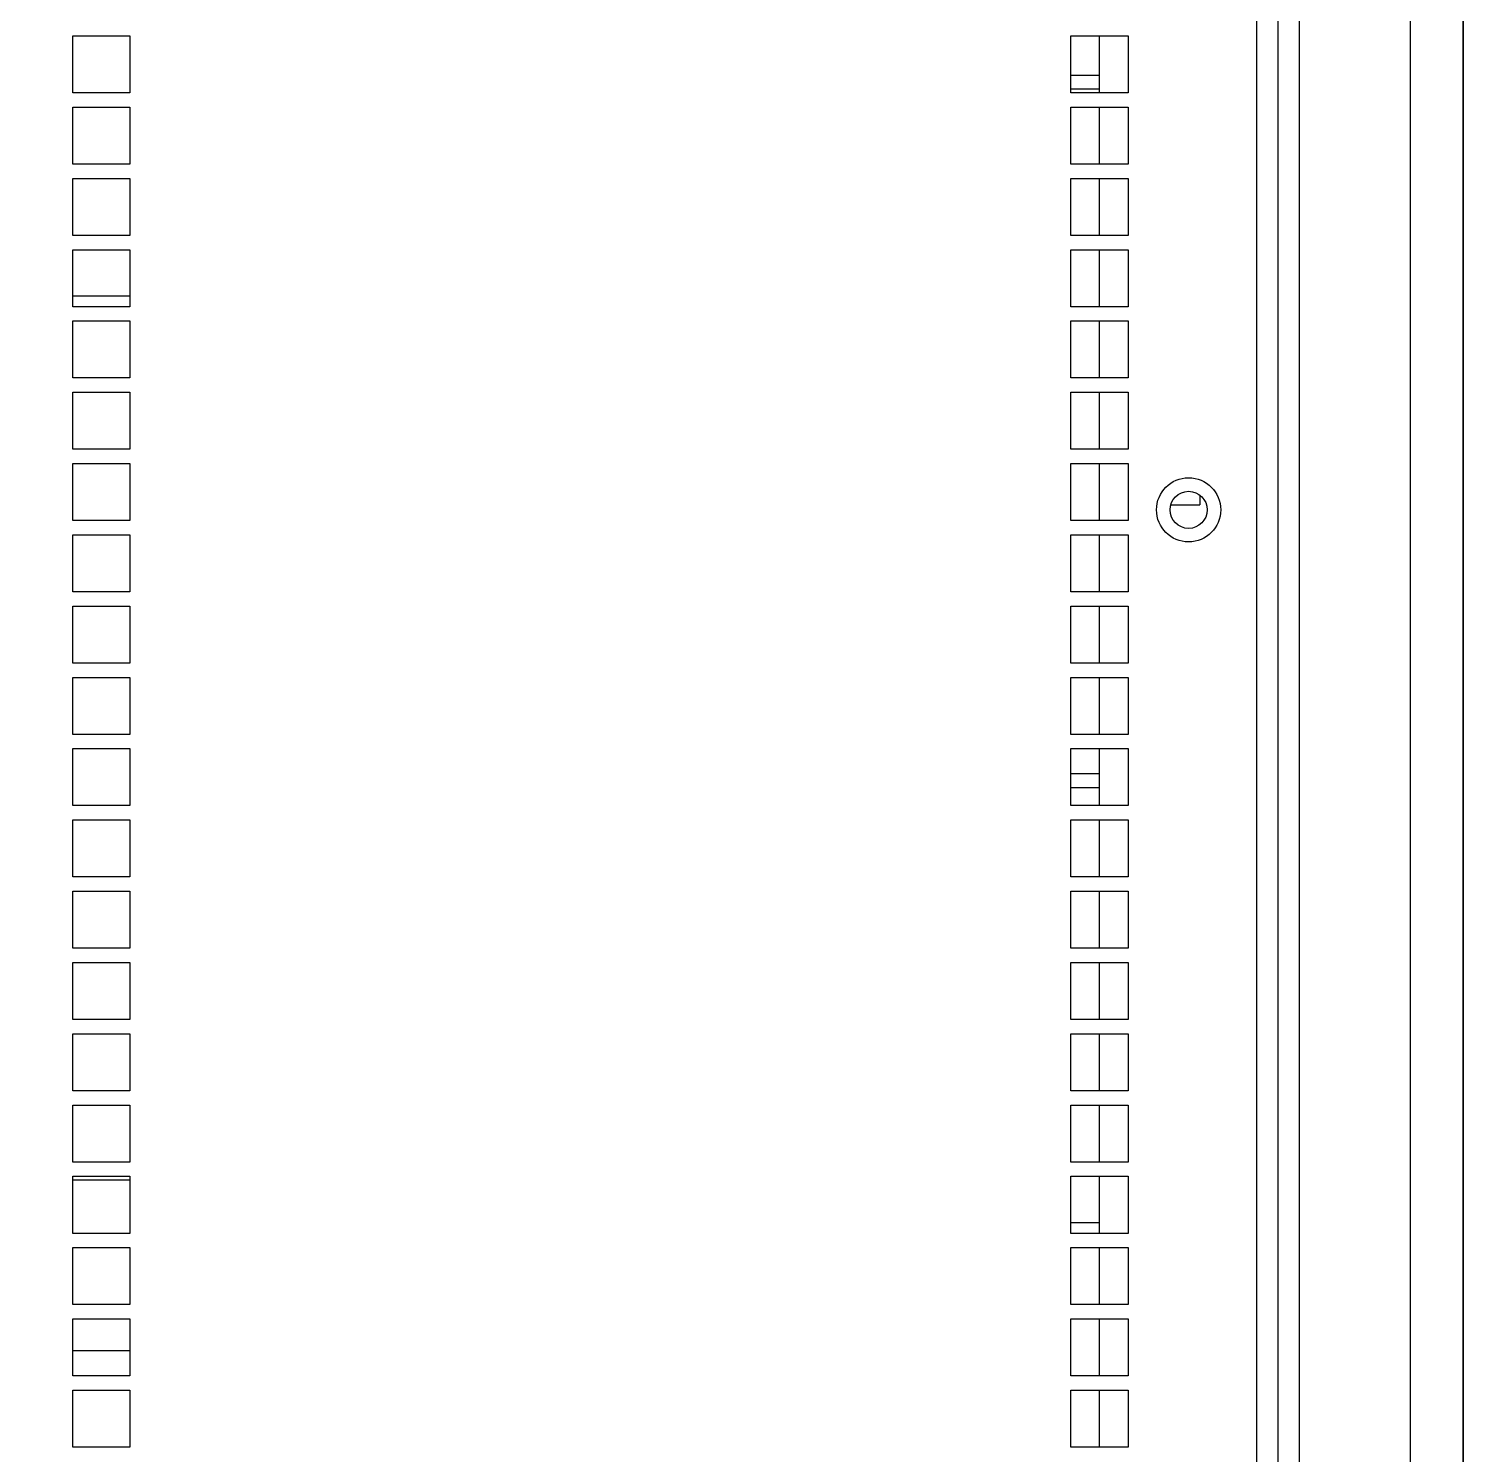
# Model space of a CAD drawing. Header units: millimetres. Extents: x -18178 to 96133, y -22425 to 61598.
# Drawn here: x 42266.3 to 42467.6, y 3684.8 to 3884.8 of the extents above; entities that cross this region are included whole.
import ezdxf

# ---------------------------------------------------------------- set-up
doc = ezdxf.new("R2010")
doc.units = ezdxf.units.MM
for name, color, linetype in [('00B60061P4122', 7, 'Continuous'), ('10B60RIVP4008', 7, 'Continuous'), ('CH1775FE', 7, 'Continuous'), ('EAE-BB-A-OUT-002-KXA 2000A', 131, 'Continuous'), ('EAE-UPS PANEL-VERTV.', 7, 'Continuous'), ('RG0030GA', 7, 'Continuous'), ('RG0383CU', 7, 'Continuous'), ('RG0405CU', 7, 'Continuous'), ('RG0999FE', 7, 'Continuous'), ('RG1110FE', 7, 'Continuous')]:
    doc.layers.add(name, color=color, linetype=linetype)
doc.layers.add('E-ELEC-EQPM', color=7, linetype='Continuous', lineweight=35)

# ---------------------------------------------------------------- blocks, each defined once
blk = doc.blocks.new('A$Ccc32f15b')
at = {"layer": '00B60061P4122', "color": 7, "linetype": 'Continuous'}
for p in [(77.841, 43.528), (77.91, 43.325)]:
    blk.add_line(p, (77.91, 43.528), dxfattribs=at)
at = {"layer": '10B60RIVP4008', "color": 7, "linetype": 'Continuous'}
for p, q in [((76.445, 36.025), (76.445, 35.625)), ((82.645, 35.625), (82.645, 36.025)), ((82.645, 35.625), (82.645, 36.025))]:
    blk.add_line(p, q, dxfattribs=at)
at = {"layer": 'CH1775FE', "color": 7, "linetype": 'Continuous'}
for p, q in [((2.32, 44.075), (91.07, 44.075)), ((75.02, 42.825), (74.62, 42.825)), ((75.52, 42.825), (75.12, 42.825)), ((76.02, 42.825), (75.62, 42.825)), ((76.52, 42.825), (76.12, 42.825)), ((77.02, 42.825), (76.62, 42.825)), ((77.52, 42.825), (77.12, 42.825)), ((78.02, 42.825), (77.62, 42.825)), ((78.52, 42.825), (78.12, 42.825)), ((79.02, 42.825), (78.62, 42.825)), ((79.52, 42.825), (79.12, 42.825)), ((80.02, 42.825), (79.62, 42.825)), ((80.52, 42.825), (80.12, 42.825)), ((81.02, 42.825), (80.62, 42.825)), ((81.52, 42.825), (81.12, 42.825)), ((82.02, 42.825), (81.62, 42.825)), ((82.52, 42.825), (82.12, 42.825)), ((83.02, 42.825), (82.62, 42.825)), ((83.52, 42.825), (83.12, 42.825)), ((84.02, 42.825), (83.62, 42.825)), ((84.52, 42.825), (84.12, 42.825))]:
    blk.add_line(p, q, dxfattribs=at)
blk.add_circle((77.945, 43.45), 0.13, dxfattribs=at)
at = {"layer": 'RG0030GA', "color": 7, "linetype": 'Continuous'}
blk.add_line((83.845, 36.025), (83.845, 35.625), dxfattribs=at)
at = {"layer": 'RG0383CU', "color": 7, "linetype": 'Continuous'}
blk.add_line((82.945, 42.625), (82.945, 42.825), dxfattribs=at)
at = {"layer": 'RG0405CU', "color": 7, "linetype": 'Continuous'}
for p, q in [((74.895, 42.625), (74.895, 42.825)), ((74.995, 42.825), (74.995, 42.625)), ((79.795, 42.625), (79.795, 42.825)), ((79.895, 42.825), (79.895, 42.625))]:
    blk.add_line(p, q, dxfattribs=at)
at = {"layer": 'RG0999FE', "color": 7, "linetype": 'Continuous'}
for p, q in [((47.425, 45.003), (94.715, 45.003)), ((94.29, 44.228), (47.85, 44.228))]:
    blk.add_line(p, q, dxfattribs=at)
at = {"layer": 'RG1110FE', "color": 7, "linetype": 'Continuous'}
for p, q in [((37.57, 43.925), (92.07, 43.925)), ((74.62, 43.025), (75.02, 43.025)), ((74.62, 42.625), (74.62, 43.025)), ((75.02, 43.025), (75.02, 42.625)), ((75.12, 43.025), (75.52, 43.025)), ((75.12, 42.625), (75.12, 43.025)), ((75.52, 43.025), (75.52, 42.625)), ((75.62, 43.025), (76.02, 43.025)), ((75.62, 42.625), (75.62, 43.025)), ((76.02, 43.025), (76.02, 42.625)), ((76.12, 43.025), (76.52, 43.025)), ((76.12, 42.625), (76.12, 43.025)), ((76.52, 43.025), (76.52, 42.625)), ((76.62, 43.025), (77.02, 43.025)), ((76.62, 42.625), (76.62, 43.025)), ((77.02, 43.025), (77.02, 42.625)), ((77.12, 43.025), (77.52, 43.025)), ((77.12, 42.625), (77.12, 43.025)), ((77.52, 43.025), (77.52, 42.625)), ((77.62, 43.025), (78.02, 43.025)), ((77.62, 42.625), (77.62, 43.025)), ((78.02, 43.025), (78.02, 42.625)), ((78.12, 43.025), (78.52, 43.025)), ((78.12, 42.625), (78.12, 43.025)), ((78.52, 43.025), (78.52, 42.625)), ((78.62, 43.025), (79.02, 43.025)), ((78.62, 42.625), (78.62, 43.025)), ((79.02, 43.025), (79.02, 42.625)), ((79.12, 43.025), (79.52, 43.025)), ((79.12, 42.625), (79.12, 43.025)), ((79.52, 43.025), (79.52, 42.625)), ((79.62, 43.025), (80.02, 43.025)), ((79.62, 42.625), (79.62, 43.025)), ((80.02, 43.025), (80.02, 42.625)), ((80.12, 43.025), (80.52, 43.025)), ((80.12, 42.625), (80.12, 43.025)), ((80.52, 43.025), (80.52, 42.625)), ((80.62, 43.025), (81.02, 43.025)), ((80.62, 42.625), (80.62, 43.025)), ((81.02, 43.025), (81.02, 42.625)), ((81.12, 43.025), (81.52, 43.025)), ((81.12, 42.625), (81.12, 43.025)), ((81.52, 43.025), (81.52, 42.625)), ((81.62, 43.025), (82.02, 43.025)), ((81.62, 42.625), (81.62, 43.025)), ((82.02, 43.025), (82.02, 42.625)), ((82.12, 43.025), (82.52, 43.025)), ((82.12, 42.625), (82.12, 43.025)), ((82.52, 43.025), (82.52, 42.625)), ((82.62, 43.025), (83.02, 43.025)), ((82.62, 42.625), (82.62, 43.025)), ((83.02, 43.025), (83.02, 42.625)), ((83.12, 43.025), (83.52, 43.025)), ((83.12, 42.625), (83.12, 43.025)), ((83.52, 43.025), (83.52, 42.625)), ((83.62, 43.025), (84.02, 43.025)), ((83.62, 42.625), (83.62, 43.025)), ((84.02, 43.025), (84.02, 42.625)), ((84.12, 43.025), (84.52, 43.025)), ((84.12, 42.625), (84.12, 43.025)), ((84.52, 43.025), (84.52, 42.625)), ((75.02, 42.625), (74.62, 42.625)), ((75.52, 42.625), (75.12, 42.625)), ((76.02, 42.625), (75.62, 42.625)), ((76.52, 42.625), (76.12, 42.625)), ((77.02, 42.625), (76.62, 42.625)), ((77.52, 42.625), (77.12, 42.625)), ((78.02, 42.625), (77.62, 42.625)), ((78.52, 42.625), (78.12, 42.625)), ((79.02, 42.625), (78.62, 42.625)), ((79.52, 42.625), (79.12, 42.625)), ((80.02, 42.625), (79.62, 42.625)), ((80.52, 42.625), (80.12, 42.625)), ((81.02, 42.625), (80.62, 42.625)), ((81.52, 42.625), (81.12, 42.625)), ((82.02, 42.625), (81.62, 42.625)), ((82.52, 42.625), (82.12, 42.625)), ((83.02, 42.625), (82.62, 42.625)), ((83.52, 42.625), (83.12, 42.625)), ((84.02, 42.625), (83.62, 42.625)), ((84.52, 42.625), (84.12, 42.625)), ((74.62, 36.025), (75.02, 36.025)), ((74.62, 35.625), (74.62, 36.025)), ((75.02, 36.025), (75.02, 35.625)), ((75.12, 36.025), (75.52, 36.025)), ((75.12, 35.625), (75.12, 36.025)), ((75.52, 36.025), (75.52, 35.625)), ((75.62, 36.025), (76.02, 36.025)), ((75.62, 35.625), (75.62, 36.025)), ((76.02, 36.025), (76.02, 35.625)), ((76.12, 36.025), (76.52, 36.025)), ((76.12, 35.625), (76.12, 36.025)), ((76.52, 36.025), (76.52, 35.625)), ((76.62, 36.025), (77.02, 36.025)), ((76.62, 35.625), (76.62, 36.025)), ((77.02, 36.025), (77.02, 35.625)), ((77.12, 36.025), (77.52, 36.025)), ((77.12, 35.625), (77.12, 36.025)), ((77.52, 36.025), (77.52, 35.625)), ((77.62, 36.025), (78.02, 36.025)), ((77.62, 35.625), (77.62, 36.025)), ((78.02, 36.025), (78.02, 35.625)), ((78.12, 36.025), (78.52, 36.025)), ((78.12, 35.625), (78.12, 36.025)), ((78.52, 36.025), (78.52, 35.625)), ((78.62, 36.025), (79.02, 36.025)), ((78.62, 35.625), (78.62, 36.025)), ((79.02, 36.025), (79.02, 35.625)), ((79.12, 36.025), (79.52, 36.025)), ((79.12, 35.625), (79.12, 36.025)), ((79.52, 36.025), (79.52, 35.625)), ((79.62, 36.025), (80.02, 36.025)), ((79.62, 35.625), (79.62, 36.025)), ((80.02, 36.025), (80.02, 35.625)), ((80.12, 36.025), (80.52, 36.025)), ((80.12, 35.625), (80.12, 36.025)), ((80.52, 36.025), (80.52, 35.625)), ((80.62, 36.025), (81.02, 36.025)), ((80.62, 35.625), (80.62, 36.025)), ((81.02, 36.025), (81.02, 35.625)), ((81.12, 36.025), (81.52, 36.025)), ((81.12, 35.625), (81.12, 36.025)), ((81.52, 36.025), (81.52, 35.625)), ((81.62, 36.025), (82.02, 36.025)), ((81.62, 35.625), (81.62, 36.025)), ((82.02, 36.025), (82.02, 35.625)), ((82.12, 36.025), (82.52, 36.025)), ((82.12, 35.625), (82.12, 36.025)), ((82.52, 36.025), (82.52, 35.625)), ((82.62, 36.025), (83.02, 36.025)), ((82.62, 35.625), (82.62, 36.025)), ((83.02, 36.025), (83.02, 35.625)), ((83.12, 36.025), (83.52, 36.025)), ((83.12, 35.625), (83.12, 36.025)), ((83.52, 36.025), (83.52, 35.625)), ((83.62, 36.025), (84.02, 36.025)), ((83.62, 35.625), (83.62, 36.025)), ((84.02, 36.025), (84.02, 35.625)), ((84.12, 36.025), (84.52, 36.025)), ((84.12, 35.625), (84.12, 36.025)), ((84.52, 36.025), (84.52, 35.625)), ((75.02, 35.625), (74.62, 35.625)), ((75.52, 35.625), (75.12, 35.625)), ((76.02, 35.625), (75.62, 35.625)), ((76.52, 35.625), (76.12, 35.625)), ((77.02, 35.625), (76.62, 35.625)), ((77.52, 35.625), (77.12, 35.625)), ((78.02, 35.625), (77.62, 35.625)), ((78.52, 35.625), (78.12, 35.625)), ((79.02, 35.625), (78.62, 35.625)), ((79.52, 35.625), (79.12, 35.625)), ((80.02, 35.625), (79.62, 35.625)), ((80.52, 35.625), (80.12, 35.625)), ((81.02, 35.625), (80.62, 35.625)), ((81.52, 35.625), (81.12, 35.625)), ((82.02, 35.625), (81.62, 35.625)), ((82.52, 35.625), (82.12, 35.625)), ((83.02, 35.625), (82.62, 35.625)), ((83.52, 35.625), (83.12, 35.625)), ((84.02, 35.625), (83.62, 35.625)), ((84.52, 35.625), (84.12, 35.625))]:
    blk.add_line(p, q, dxfattribs=at)
blk.add_circle((77.945, 43.45), 0.225, dxfattribs=at)
blk = doc.blocks.new('ups-panel')
at = {"layer": 'EAE-UPS PANEL-VERTV.', "xscale": 20, "yscale": 20, "zscale": 20}
blk.add_blockref('A$Ccc32f15b', (5.1, -450.03, 1985.5), dxfattribs=at)

msp = doc.modelspace()

# ---------------------------------------------------------------- linework, layer by layer
at = {"layer": 'E-ELEC-EQPM'}
msp.add_lwpolyline([(41552.5646, 5407.17605), (42467.5646, 5407.17605), (42467.5646, 2753.17605), (41552.5646, 2753.17605)], close=True, dxfattribs=at)

# ---------------------------------------------------------------- block references
at = {"layer": 'EAE-BB-A-OUT-002-KXA 2000A', "rotation": 270}
msp.add_blockref('ups-panel', (42010.0646, 5381.30884), dxfattribs=at)

doc.saveas('drawing.dxf')
